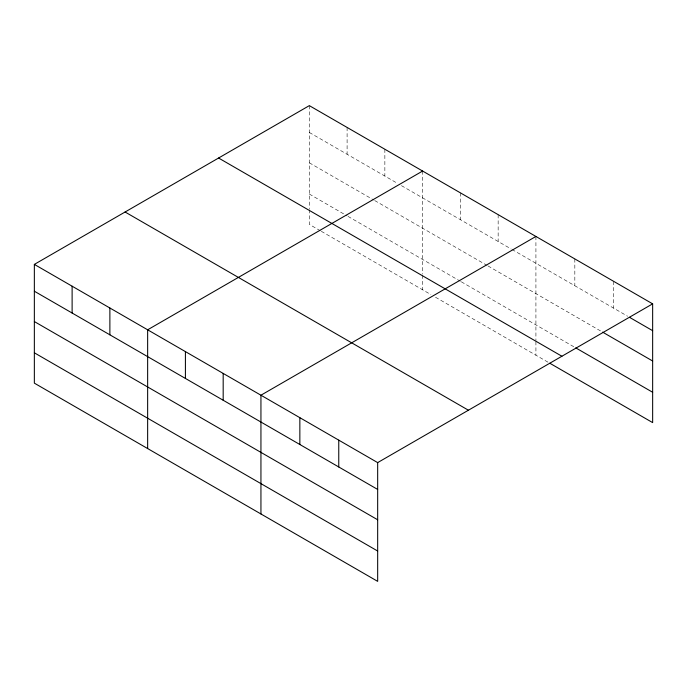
<?xml version="1.0" encoding="UTF-8"?>
<svg xmlns="http://www.w3.org/2000/svg" width="687" height="687" viewBox="0 0 687 687"><rect width="100%" height="100%" fill="white"/><g stroke="black" fill="none" stroke-linecap="round" stroke-linejoin="round"><path stroke-width="0.52" stroke-dasharray="3.44 2.58" d="M309.33 132.462L397.756 183.515M401.44 185.645L511.051 248.926M511.97 249.458L627.635 316.235M309.33 162.802L373.805 200.029M374.724 200.561L487.1 265.44M488.028 265.972L601.7 331.598M309.33 194.052L347.098 215.855M348.017 216.388L460.393 281.266M461.312 281.799L574.83 347.339M320.382 230.772L309.33 224.391L309.33 209.75M321.301 231.304L430.912 294.586M435.524 297.248L547.968 362.169M613.74 281.387L613.74 308.214M574.83 258.922L574.83 285.749M535.92 236.457L535.92 340.572M535.92 341.611L535.92 355.213M498.152 214.653L498.152 241.481M460.393 192.849L460.393 219.677M422.625 171.046L422.625 274.113M422.625 275.161L422.625 289.802M384.857 149.242L384.857 176.07M347.098 127.439L347.098 154.266M309.33 105.635L309.33 208.702"/><path stroke-width="1.03" d="M34.35 264.392L377.67 462.609L377.67 581.365L34.35 383.148L34.35 264.392L309.33 105.635L652.65 303.852L652.65 422.608L549.815 363.234M422.625 171.046L147.645 329.803L147.645 448.559M535.92 236.457L260.94 395.214L260.94 513.97M377.67 462.609L652.65 303.852M629.49 317.308L652.65 330.679M602.619 332.13L652.65 361.01M575.758 347.88L652.65 392.268M218.586 158.027L561.906 356.244M125.094 212.008L468.414 410.216M34.35 291.219L377.67 489.436M34.35 321.559L377.67 519.776M34.35 352.809L377.67 551.026M338.76 440.144L338.76 466.971M299.85 417.679L299.85 444.506M223.181 373.41L223.181 400.238M185.413 351.607L185.413 378.434M109.877 307.999L109.877 334.827M72.118 286.196L72.118 313.023"/></g></svg>
